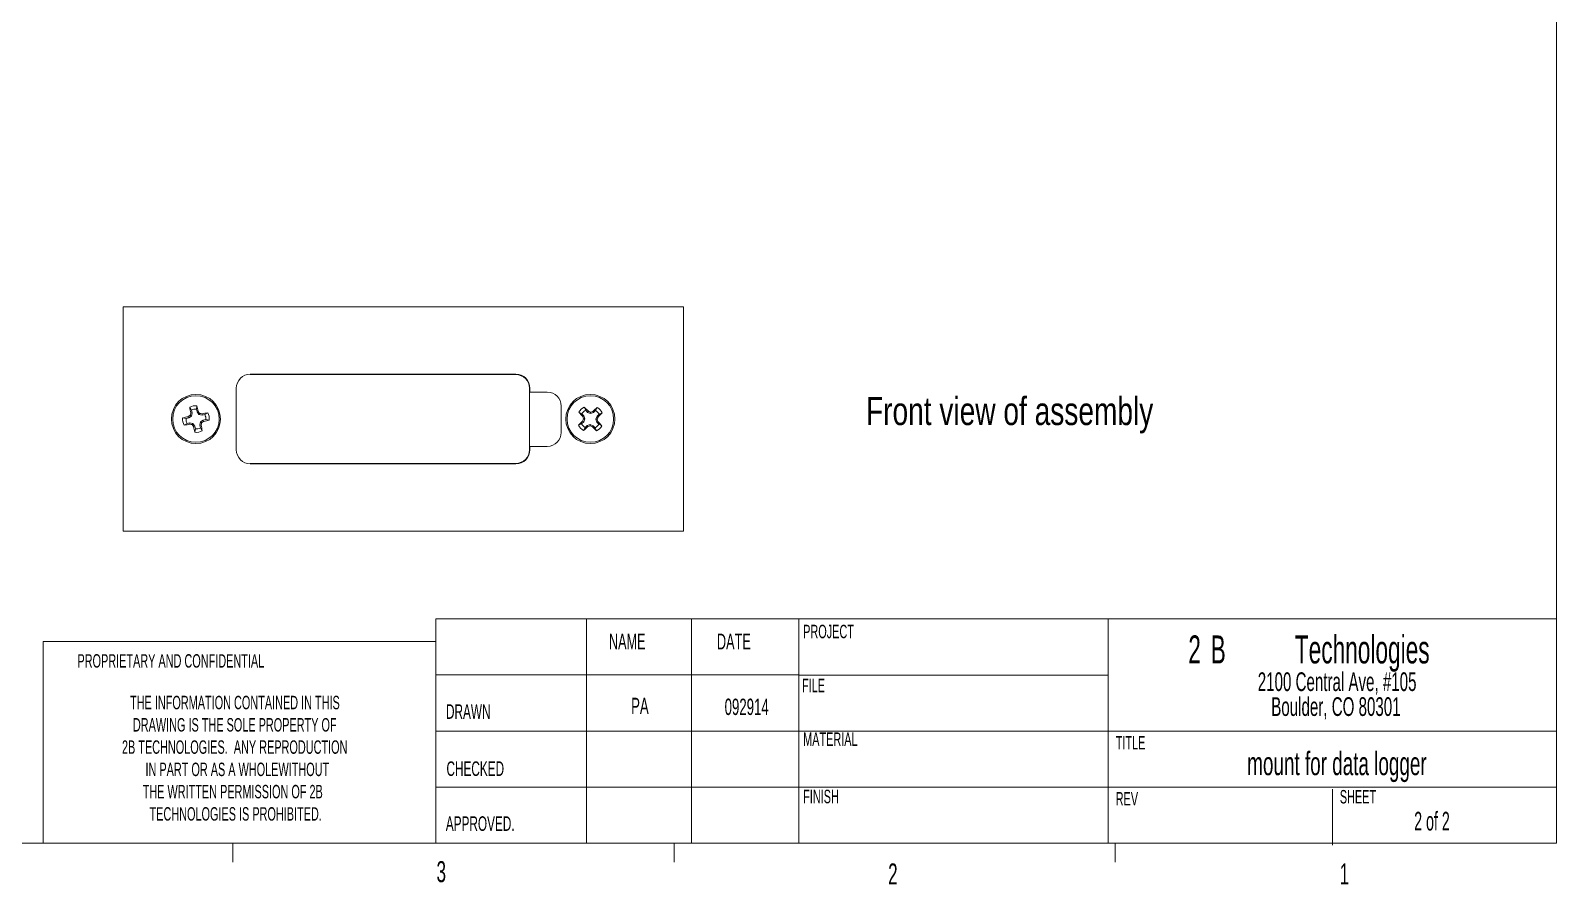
# Paper-space layout 'Sheet2' of a CAD drawing. Header units: inches. Extents: x 0.3 to 10.6, y 0.2 to 8.2.
# Drawn here: x 3.82 to 10.63, y 0.21 to 4.02 of the extents above; entities that cross this region are included whole.
import ezdxf

# ---------------------------------------------------------------- set-up
doc = ezdxf.new("R2010")
doc.units = ezdxf.units.IN
doc.header["$MEASUREMENT"] = 0
doc.styles.add('SLDTEXTSTYLE0', font='TXT', dxfattribs={"width": 0.75})
doc.styles.add('SLDTEXTSTYLE1', font='TXT', dxfattribs={"width": 0.605})
doc.styles.add('SLDTEXTSTYLE2', font='TXT', dxfattribs={"width": 0.57})

# ---------------------------------------------------------------- blocks, each defined once
blk = doc.blocks.new('SW_NOTE_5')
at = {"color": 0, "linetype": 'Continuous', "lineweight": 0, "attachment_point": 2, "style": 'SLDTEXTSTYLE1'}
for s, insert, char_height in [('2', (0.0469, 0.1611), 0.125), ('B', (0.1522, 0.1611), 0.125), ('Technologies', (0.7949, 0.1611), 0.125), ('2100 Central Ave, #105', (0.6829, -0.0037), 0.083333), ('Boulder, CO 80301', (0.6775, -0.1148), 0.083333)]:
    blk.add_mtext(s, dxfattribs=dict(at, insert=insert, char_height=char_height))
blk = doc.blocks.new('SW_NOTE_6')
at = {"color": 0, "linetype": 'Continuous', "lineweight": 0, "char_height": 0.06, "attachment_point": 2, "style": 'SLDTEXTSTYLE1'}
for s, insert in [('THE INFORMATION CONTAINED IN THIS', (0.7753, 0.0773)), ('DRAWING IS THE SOLE PROPERTY OF', (0.7745, -0.022)), ('2B TECHNOLOGIES.  ANY REPRODUCTION', (0.7743, -0.1214)), ('IN PART OR AS A WHOLEWITHOUT', (0.7861, -0.2208)), ('THE WRITTEN PERMISSION OF 2B', (0.7656, -0.3201)), ('TECHNOLOGIES IS PROHIBITED.', (0.7787, -0.4195))]:
    blk.add_mtext(s, dxfattribs=dict(at, insert=insert))

psp = doc.layouts.new('Sheet2')

# ---------------------------------------------------------------- linework, layer by layer
at = {"color": 7, "linetype": 'Continuous', "lineweight": 0}
for p, q in [((10.6299, 0.3921), (10.6299, 8.1921)), ((5.6299, 1.3921), (10.6299, 1.3921)), ((5.6299, 0.3921), (5.6299, 1.3921)), ((6.3009, 1.3921), (6.3009, 0.3921)), ((6.7694, 1.3921), (6.7694, 0.3921)), ((7.2485, 0.3921), (7.2485, 1.3921)), ((8.6299, 1.3921), (8.6299, 0.3921)), ((10.6299, 0.3921), (10.6299, 1.3921)), ((3.8774, 0.3921), (3.8774, 1.2921)), ((5.6274, 1.2921), (3.8774, 1.2921)), ((5.6299, 1.1427), (7.2485, 1.1427)), ((7.2485, 1.1421), (8.6299, 1.1421)), ((5.6299, 0.8921), (7.2485, 0.8921)), ((7.2485, 0.8921), (8.6299, 0.8921)), ((8.6299, 0.8921), (10.6299, 0.8921)), ((5.6299, 0.6421), (7.2485, 0.6421)), ((7.2485, 0.6421), (8.6299, 0.6421)), ((8.6299, 0.6421), (10.6299, 0.6421)), ((9.6299, 0.6332), (9.6299, 0.3832)), ((10.6299, 0.3921), (0.3299, 0.3921)), ((4.7234, 0.3921), (4.7234, 0.3073)), ((7.2485, 0.3921), (5.6299, 0.3921)), ((7.3215, 0.3921), (5.6299, 0.3921)), ((6.6922, 0.3921), (6.6922, 0.3073)), ((8.6609, 0.3921), (8.6609, 0.3073))]:
    psp.add_line(p, q, dxfattribs=at)
at = {"color": 7, "linetype": 'Continuous', "lineweight": 15}
for p, q in [((4.2338, 2.7843), (4.2338, 1.7843)), ((6.7338, 2.7843), (4.2338, 2.7843)), ((6.7338, 1.7843), (6.7338, 2.7843)), ((4.8013, 2.4843), (5.9863, 2.4843)), ((4.8013, 2.4843), (4.8013, 2.4823)), ((4.8013, 2.4823), (5.9863, 2.4823)), ((4.7388, 2.1468), (4.7388, 2.4218)), ((6.0468, 2.1468), (6.0468, 2.4218)), ((6.0488, 2.4218), (6.0488, 2.4045)), ((6.0488, 2.4045), (6.1263, 2.4045)), ((4.5388, 2.3238), (4.5309, 2.337)), ((4.5388, 2.3238), (4.5414, 2.3114)), ((4.5614, 2.3285), (4.5634, 2.3438)), ((4.564, 2.3161), (4.5614, 2.3285)), ((4.564, 2.3161), (4.5693, 2.3184)), ((4.572, 2.3044), (4.564, 2.3161)), ((6.1888, 2.342), (6.1888, 2.2247)), ((6.2979, 2.3233), (6.2915, 2.3373)), ((6.3066, 2.3141), (6.2979, 2.3233)), ((6.3066, 2.3141), (6.3099, 2.3188)), ((6.3327, 2.3134), (6.3297, 2.3182)), ((6.342, 2.3221), (6.3327, 2.3134)), ((6.342, 2.3221), (6.3491, 2.3357)), ((4.5146, 2.2869), (4.4994, 2.2889)), ((4.5193, 2.2643), (4.5061, 2.2565)), ((4.527, 2.2895), (4.5146, 2.2869)), ((4.5193, 2.2643), (4.5317, 2.2669)), ((4.527, 2.2895), (4.5248, 2.2948)), ((4.5387, 2.2975), (4.527, 2.2895)), ((4.5317, 2.2669), (4.5318, 2.2612)), ((4.5317, 2.2669), (4.5456, 2.2643)), ((4.5387, 2.2975), (4.5336, 2.3009)), ((4.5414, 2.3114), (4.5356, 2.3114)), ((4.5414, 2.3114), (4.5387, 2.2975)), ((4.5456, 2.2643), (4.5423, 2.2591)), ((4.5456, 2.2643), (4.5536, 2.2525)), ((4.5536, 2.2525), (4.5484, 2.2503)), ((4.5536, 2.2525), (4.5562, 2.2401)), ((4.572, 2.3044), (4.5754, 2.3096)), ((4.5859, 2.3018), (4.572, 2.3044)), ((4.5762, 2.2572), (4.5789, 2.2712)), ((4.5762, 2.2572), (4.582, 2.2573)), ((4.5788, 2.2448), (4.5762, 2.2572)), ((4.5789, 2.2712), (4.5906, 2.2791)), ((4.5789, 2.2712), (4.5841, 2.2678)), ((4.5859, 2.3018), (4.5858, 2.3075)), ((4.5983, 2.3043), (4.5859, 2.3018)), ((4.5906, 2.2791), (4.603, 2.2817)), ((4.5906, 2.2791), (4.5928, 2.2739)), ((4.5983, 2.3043), (4.6115, 2.3122)), ((4.603, 2.2817), (4.6182, 2.2798)), ((6.2798, 2.2634), (6.2658, 2.257)), ((6.2811, 2.3075), (6.2675, 2.3146)), ((6.289, 2.2721), (6.2798, 2.2634)), ((6.2811, 2.3075), (6.2898, 2.2983)), ((6.289, 2.2721), (6.2844, 2.2754)), ((6.2898, 2.2983), (6.2849, 2.2952)), ((6.2948, 2.285), (6.2886, 2.2852)), ((6.2948, 2.285), (6.289, 2.2721)), ((6.2898, 2.2983), (6.2948, 2.285)), ((6.2957, 2.2466), (6.3049, 2.2553)), ((6.3049, 2.2553), (6.3181, 2.2603)), ((6.3049, 2.2553), (6.3079, 2.2504)), ((6.3195, 2.3083), (6.3066, 2.3141)), ((6.3181, 2.2603), (6.3179, 2.2541)), ((6.3181, 2.2603), (6.3311, 2.2545)), ((6.3195, 2.3083), (6.3197, 2.3145)), ((6.3327, 2.3134), (6.3195, 2.3083)), ((6.3311, 2.2545), (6.3277, 2.2499)), ((6.3311, 2.2545), (6.3398, 2.2453)), ((6.3428, 2.2836), (6.3486, 2.2966)), ((6.3428, 2.2836), (6.349, 2.2835)), ((6.3479, 2.2704), (6.3428, 2.2836)), ((6.3479, 2.2704), (6.3527, 2.2734)), ((6.3566, 2.2612), (6.3479, 2.2704)), ((6.3486, 2.2966), (6.3578, 2.3053)), ((6.3486, 2.2966), (6.3533, 2.2933)), ((6.3566, 2.2612), (6.3702, 2.2541)), ((6.3578, 2.3053), (6.3718, 2.3116)), ((4.5562, 2.2401), (4.5543, 2.2249)), ((4.5788, 2.2448), (4.5867, 2.2316)), ((6.2957, 2.2466), (6.2885, 2.233)), ((6.3398, 2.2453), (6.3461, 2.2313)), ((6.0488, 2.1622), (6.0488, 2.1468)), ((6.0488, 2.1622), (6.1263, 2.1622)), ((4.8013, 2.0863), (5.9863, 2.0863)), ((4.8013, 2.0843), (4.8013, 2.0863)), ((4.8013, 2.0843), (5.9863, 2.0843)), ((4.2338, 1.7843), (6.7338, 1.7843))]:
    psp.add_line(p, q, dxfattribs=at)
for centre, radius in [((4.5588, 2.2843), 0.1095), ((4.5588, 2.2843), 0.1039), ((6.3188, 2.2843), 0.1095), ((6.3188, 2.2843), 0.1039)]:
    psp.add_circle(centre, radius, dxfattribs=at)
for centre, radius, start, end in [((4.8013, 2.4218), 0.0625, 90, 180), ((5.9863, 2.4218), 0.0625, 0, 90), ((5.9863, 2.4218), 0.0605, 360, 90), ((6.1263, 2.342), 0.0625, 360, 90), ((4.5588, 2.2843), 0.0596, 85.62557, 117.87651), ((6.2555, 2.6403), 1.751, 189.9734, 190.82691), ((4.5588, 2.2843), 0.0443, 86.6299, 116.87218), ((2.8609, 1.9341), 1.751, 12.67516, 13.52867), ((2.9998, 1.223), 1.9139, 34.59198, 34.91194), ((6.3188, 2.2843), 0.0596, 117.23982, 149.49077), ((6.3188, 2.2843), 0.0443, 118.24415, 148.48644), ((5.0565, 1.0961), 1.751, 44.28942, 45.14293), ((5.5475, 0.5633), 1.9139, 66.20624, 66.52619), ((6.9907, 0.5221), 1.9139, 110.2044, 110.52435), ((7.5113, 1.026), 1.751, 131.58766, 132.44117), ((6.3188, 2.2843), 0.0443, 28.24415, 58.48644), ((6.3188, 2.2843), 0.0596, 27.23982, 59.49077), ((4.5588, 2.2843), 0.0596, 175.62557, 207.87651), ((4.909, 0.5864), 1.751, 102.67516, 103.52867), ((4.2029, 3.981), 1.751, 279.9734, 280.82691), ((4.5588, 2.2843), 0.0443, 176.6299, 206.87218), ((5.6202, 0.7253), 1.9139, 124.59198, 124.91194), ((4.9104, 4.1373), 1.9139, 258.59014, 258.91009), ((6.4117, 1.9327), 1.9139, 168.59014, 168.91009), ((6.1178, 3.3457), 1.9139, 214.59198, 214.91194), ((6.2567, 2.6345), 1.751, 192.67516, 193.52867), ((4.2072, 0.4314), 1.9139, 78.59014, 78.91009), ((2.7059, 2.6359), 1.9139, 348.59014, 348.91009), ((2.8621, 1.9284), 1.751, 9.9734, 10.82691), ((3.4975, 3.8433), 1.9139, 304.59198, 304.91194), ((4.9148, 0.5876), 1.751, 99.9734, 100.82691), ((4.2086, 3.9822), 1.751, 282.67516, 283.52867), ((4.5588, 2.2843), 0.0443, 356.6299, 26.87218), ((4.5588, 2.2843), 0.0596, 355.62557, 27.87651), ((7.5071, 1.022), 1.751, 134.28942, 135.14293), ((6.3188, 2.2843), 0.0596, 207.23982, 239.49077), ((7.5771, 3.4768), 1.751, 221.58766, 222.44117), ((6.3188, 2.2843), 0.0443, 208.24415, 238.48644), ((8.0399, 1.513), 1.9139, 156.20624, 156.52619), ((8.0811, 2.9562), 1.9139, 200.2044, 200.52435), ((5.1263, 3.5426), 1.751, 311.58766, 312.44117), ((5.6469, 4.0466), 1.9139, 290.2044, 290.52435), ((7.0901, 4.0054), 1.9139, 246.20624, 246.52619), ((7.5812, 3.4726), 1.751, 224.28942, 225.14293), ((6.3188, 2.2843), 0.0443, 298.24415, 328.48644), ((6.3188, 2.2843), 0.0596, 297.23982, 329.49077), ((4.5977, 3.0556), 1.9139, 336.20624, 336.52619), ((4.5566, 1.6124), 1.9139, 20.2044, 20.52435), ((5.0605, 1.0918), 1.751, 41.58766, 42.44117), ((5.1306, 3.5467), 1.751, 314.28942, 315.14293), ((4.5588, 2.2843), 0.0596, 265.62557, 297.87651), ((4.5588, 2.2843), 0.0443, 266.6299, 296.87218), ((6.1263, 2.2247), 0.0625, 270, 0), ((4.8013, 2.1468), 0.0625, 180, 270), ((5.9863, 2.1468), 0.0625, 270, 0), ((5.9863, 2.1468), 0.0605, 270, 360)]:
    psp.add_arc(centre, radius, start, end, dxfattribs=at)

# ---------------------------------------------------------------- block references
at = {"color": 7, "linetype": 'Continuous', "lineweight": 0}
for name, p in [('SW_NOTE_5', (8.9682, 1.1577)), ('SW_NOTE_6', (3.9574, 0.972))]:
    psp.add_blockref(name, p, dxfattribs=at)

# ---------------------------------------------------------------- texts
for s, insert, char_height, attachment_point, style in [('Front view of assembly', (7.5488, 2.3823), 0.125, 1, 'SLDTEXTSTYLE0'), ('PROJECT', (7.2684, 1.3663), 0.06, 1, 'SLDTEXTSTYLE1'), ('NAME', (6.4016, 1.3266), 0.07, 1, 'SLDTEXTSTYLE1'), ('DATE', (6.8836, 1.3266), 0.07, 1, 'SLDTEXTSTYLE1'), ('PROPRIETARY AND CONFIDENTIAL', (4.03, 1.2351), 0.06, 1, 'SLDTEXTSTYLE1'), ('FILE', (7.263, 1.1256), 0.06, 1, 'SLDTEXTSTYLE1'), ('PA', (6.5399, 1.0407), 0.07292, 2, 'SLDTEXTSTYLE1'), ('092914', (7.0163, 1.0367), 0.07292, 2, 'SLDTEXTSTYLE1'), ('DRAWN', (5.6746, 1.0116), 0.065, 1, 'SLDTEXTSTYLE1'), ('MATERIAL', (7.2684, 0.8857), 0.06, 1, 'SLDTEXTSTYLE1'), ('TITLE', (8.6631, 0.87), 0.06, 1, 'SLDTEXTSTYLE1'), ('CHECKED', (5.6767, 0.7568), 0.065, 1, 'SLDTEXTSTYLE1'), ('mount for data logger', (9.6503, 0.7995), 0.104167, 2, 'SLDTEXTSTYLE1'), ('FINISH', (7.2684, 0.6302), 0.06, 1, 'SLDTEXTSTYLE1'), ('REV', (8.6631, 0.62), 0.06, 1, 'SLDTEXTSTYLE1'), ('SHEET', (9.6631, 0.629), 0.06, 1, 'SLDTEXTSTYLE1'), ('APPROVED.', (5.6738, 0.5118), 0.065, 1, 'SLDTEXTSTYLE1'), ('2 of 2', (9.9949, 0.532), 0.08333, 1, 'SLDTEXTSTYLE2'), ('3', (5.6324, 0.3116), 0.0938, 1, 'SLDTEXTSTYLE1'), ('2', (7.6476, 0.3014), 0.0938, 1, 'SLDTEXTSTYLE1'), ('1', (9.662, 0.3014), 0.0938, 1, 'SLDTEXTSTYLE1')]:
    psp.add_mtext(s, dxfattribs=dict(at, insert=insert, char_height=char_height, attachment_point=attachment_point, style=style))

doc.saveas('drawing.dxf')
